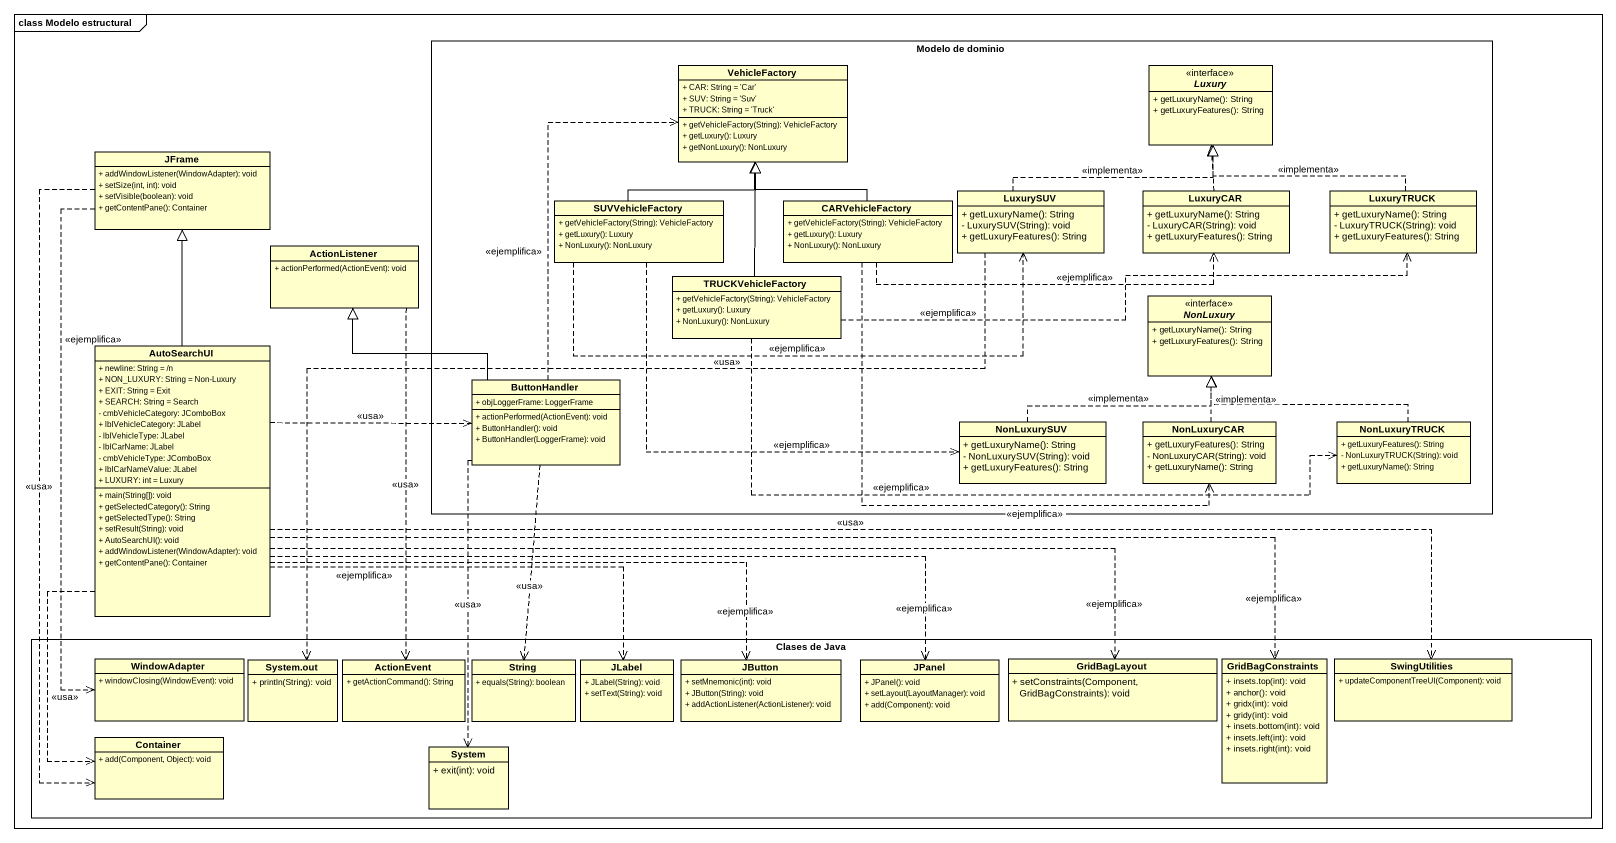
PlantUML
@startuml
mainframe class Modelo estructural
hide circle
hide empty members
skinparam classAttributeIconSize 0
rectangle "Modelo de dominio" as Modelo_de_dominio {
  class VehicleFactory {
    + CAR: String = 'Car'
    + SUV: String = 'Suv'
    + TRUCK: String = 'Truck'
    + getVehicleFactory(String): VehicleFactory
    + getLuxury(): Luxury
    + getNonLuxury(): NonLuxury
  }
  interface Luxury {
    + getLuxuryName(): String
    + getLuxuryFeatures(): String
  }
  class SUVVehicleFactory {
    + getVehicleFactory(String): VehicleFactory
    + getLuxury(): Luxury
    + NonLuxury(): NonLuxury
  }
  class CARVehicleFactory {
    + getVehicleFactory(String): VehicleFactory
    + getLuxury(): Luxury
    + NonLuxury(): NonLuxury
  }
  class LuxurySUV {
    + getLuxuryName(): String
    - LuxurySUV(String): void
    + getLuxuryFeatures(): String
  }
  class LuxuryCAR {
    + getLuxuryName(): String
    - LuxuryCAR(String): void
    + getLuxuryFeatures(): String
  }
  class LuxuryTRUCK {
    + getLuxuryName(): String
    - LuxuryTRUCK(String): void
    + getLuxuryFeatures(): String
  }
  class TRUCKVehicleFactory {
    + getVehicleFactory(String): VehicleFactory
    + getLuxury(): Luxury
    + NonLuxury(): NonLuxury
  }
  interface NonLuxury {
    + getLuxuryName(): String
    + getLuxuryFeatures(): String
  }
  class ButtonHandler {
    + objLoggerFrame: LoggerFrame
    + actionPerformed(ActionEvent): void
    + ButtonHandler(): void
    + ButtonHandler(LoggerFrame): void
  }
  class NonLuxurySUV {
    + getLuxuryName(): String
    - NonLuxurySUV(String): void
    + getLuxuryFeatures(): String
  }
  class NonLuxuryCAR {
    + getLuxuryFeatures(): String
    - NonLuxuryCAR(String): void
    + getLuxuryName(): String
  }
  class NonLuxuryTRUCK {
    + getLuxuryFeatures(): String
    - NonLuxuryTRUCK(String): void
    + getLuxuryName(): String
  }
}
class JFrame {
  + addWindowListener(WindowAdapter): void
  + setSize(int, int): void
  + setVisible(boolean): void
  + getContentPane(): Container
}
class ActionListener {
  + actionPerformed(ActionEvent): void
}
class AutoSearchUI {
  + newline: String = /n
  + NON_LUXURY: String = Non-Luxury
  + EXIT: String = Exit
  + SEARCH: String = Search
  - cmbVehicleCategory: JComboBox
  + lblVehicleCategory: JLabel
  - lblVehicleType: JLabel
  - lblCarName: JLabel
  - cmbVehicleType: JComboBox
  + lblCarNameValue: JLabel
  + LUXURY: int = Luxury
  + main(String[]): void
  + getSelectedCategory(): String
  + getSelectedType(): String
  + setResult(String): void
  + AutoSearchUI(): void
  + addWindowListener(WindowAdapter): void
  + getContentPane(): Container
}
rectangle "Clases de Java" as Clases_de_Java {
  class WindowAdapter {
    + windowClosing(WindowEvent): void
  }
  class "System.out" as System_out {
    + println(String): void
  }
  class ActionEvent {
    + getActionCommand(): String
  }
  class String {
    + equals(String): boolean
  }
  class JLabel {
    + JLabel(String): void
    + setText(String): void
  }
  class JButton {
    + setMnemonic(int): void
    + JButton(String): void
    + addActionListener(ActionListener): void
  }
  class JPanel {
    + JPanel(): void
    + setLayout(LayoutManager): void
    + add(Component): void
  }
  class GridBagLayout {
    + setConstraints(Component, GridBagConstraints): void
  }
  class GridBagConstraints {
    + insets.top(int): void
    + anchor(): void
    + gridx(int): void
    + gridy(int): void
    + insets.bottom(int): void
    + insets.left(int): void
    + insets.right(int): void
  }
  class SwingUtilities {
    + updateComponentTreeUI(Component): void
  }
  class Container {
    + add(Component, Object): void
  }
  class System {
    + exit(int): void
  }
}
JFrame ..> WindowAdapter : <<ejemplifica>>
JFrame ..> Container : <<usa>>
SUVVehicleFactory -up-|> VehicleFactory
SUVVehicleFactory .right.> LuxurySUV : <<ejemplifica>>
SUVVehicleFactory .right.> NonLuxurySUV : <<ejemplifica>>
CARVehicleFactory -up-|> VehicleFactory
CARVehicleFactory .right.> LuxuryCAR : <<ejemplifica>>
CARVehicleFactory ..> NonLuxuryCAR : <<ejemplifica>>
LuxurySUV .up.|> Luxury : <<implementa>>
LuxurySUV ..> System_out : <<usa>>
LuxuryCAR .up.|> Luxury
LuxuryTRUCK .up.|> Luxury : <<implementa>>
ActionListener ..> ActionEvent : <<usa>>
TRUCKVehicleFactory -up-|> VehicleFactory
TRUCKVehicleFactory .right.> LuxuryTRUCK : <<ejemplifica>>
TRUCKVehicleFactory .right.> NonLuxuryTRUCK : <<ejemplifica>>
AutoSearchUI -up-|> JFrame
AutoSearchUI .right.> ButtonHandler : <<usa>>
AutoSearchUI .right.> JLabel : <<ejemplifica>>
AutoSearchUI .right.> JButton : <<ejemplifica>>
AutoSearchUI .right.> JPanel : <<ejemplifica>>
AutoSearchUI .right.> GridBagLayout : <<ejemplifica>>
AutoSearchUI .right.> GridBagConstraints : <<ejemplifica>>
AutoSearchUI .right.> SwingUtilities : <<usa>>
AutoSearchUI ..> Container : <<usa>>
ButtonHandler .up.> VehicleFactory : <<ejemplifica>>
ButtonHandler -up-|> ActionListener
ButtonHandler ..> String : <<usa>>
ButtonHandler ..> System : <<usa>>
NonLuxurySUV .up.|> NonLuxury : <<implementa>>
NonLuxuryCAR .up.|> NonLuxury : <<implementa>>
NonLuxuryTRUCK .up.|> NonLuxury
@enduml
